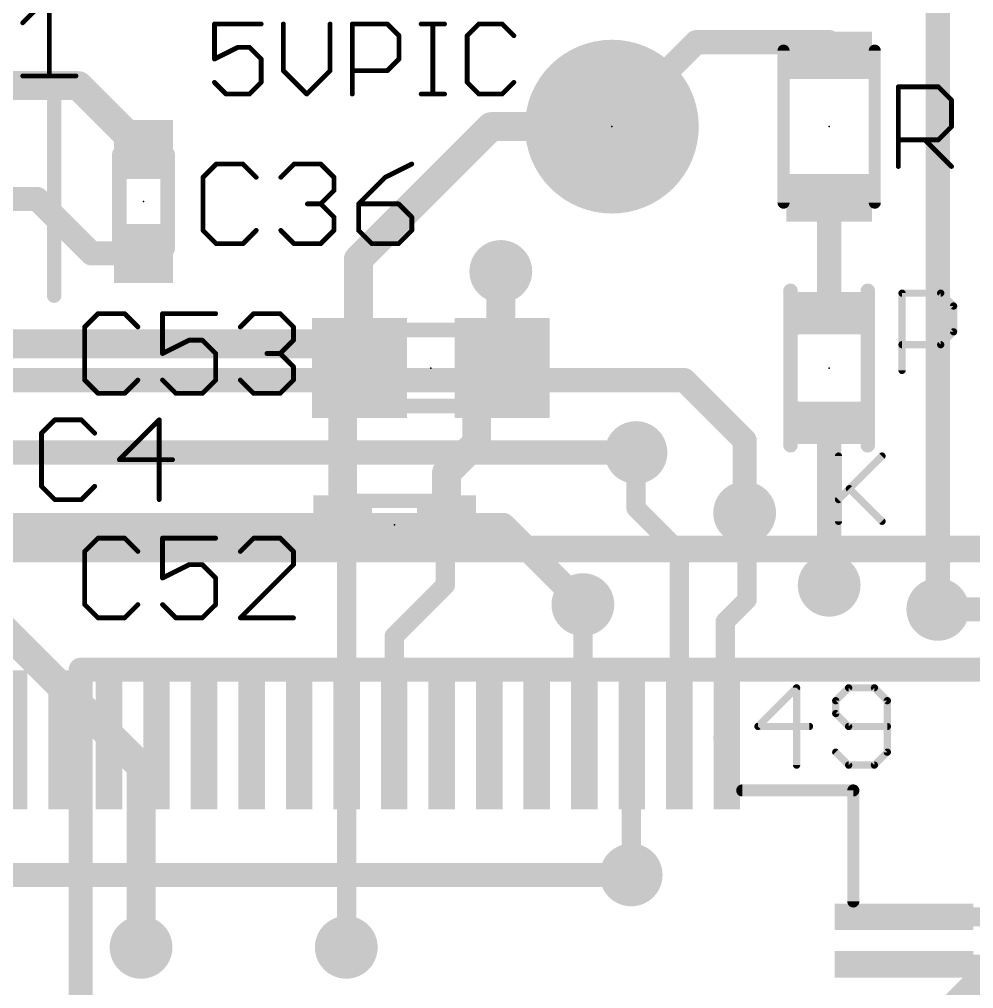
# Model space of a CAD drawing. Extents: x -19 to 124, y 0 to 88.
# Drawn here: x 47.11 to 57.15, y 62.68 to 72.88 of the extents above; entities that cross this region are included whole.
import ezdxf

# ---------------------------------------------------------------- set-up
doc = ezdxf.new("R2010")
doc.units = 0
for name, color, linetype in [('1', 12, 'CONTINUOUS'), ('15', 21, 'CONTINUOUS'), ('16', 132, 'CONTINUOUS'), ('17', 110, 'CONTINUOUS'), ('18', 110, 'CONTINUOUS'), ('2', 110, 'CONTINUOUS'), ('21', 253, 'CONTINUOUS'), ('23', 53, 'CONTINUOUS'), ('25', 253, 'CONTINUOUS')]:
    doc.layers.add(name, color=color, linetype=linetype)

# ---------------------------------------------------------------- blocks, each defined once
blk = doc.blocks.new('ROUNDP')
at = {"const_width": 0.5}
blk.add_lwpolyline([(0, -0.25, 1), (0, 0.25, 1), (0, -0.25)], format="xyb", dxfattribs=at)
blk = doc.blocks.new('RECT')
blk.add_solid([(-0.5, -0.5), (0.5, -0.5), (-0.5, 0.5), (0.5, 0.5)])
blk = doc.blocks.new('ROUNDV')
at = {"const_width": 0.5}
blk.add_lwpolyline([(0, -0.25, 1), (0, 0.25, 1), (0, -0.25)], format="xyb", dxfattribs=at)

msp = doc.modelspace()

# ---------------------------------------------------------------- linework, layer by layer
at = {"layer": '1'}
for points, const_width in [([(56.769, 73.025), (56.769, 66.675)], 0.254), ([(54.229, 72.644), (53.34, 71.755)], 0.254), ([(55.626, 72.644), (54.229, 72.644)], 0.254), ([(55.626, 72.505), (55.626, 72.644)], 0.254), ([(47.7266, 72.1868), (46.797, 72.1868)], 0.3048), ([(48.3997, 71.5137), (47.7266, 72.1868)], 0.3048), ([(52.07, 71.755), (50.673, 70.358)], 0.3048), ([(53.34, 71.755), (52.07, 71.755)], 0.3048), ([(48.4124, 71.5137), (48.3997, 71.5137)], 0.3048), ([(47.2948, 70.993), (45.847, 70.993)], 0.254), ([(47.8663, 70.4215), (47.2948, 70.993)], 0.254), ([(55.626, 69.7929), (55.626, 71.005)], 0.254), ([(48.4124, 70.4215), (47.8663, 70.4215)], 0.254), ([(50.673, 70.358), (50.673, 69.227)], 0.3048), ([(52.1716, 69.215), (52.1716, 70.231)], 0.3048), ([(46.797, 69.469), (50.685, 69.469)], 0.3048), ([(50.685, 69.469), (50.685, 69.215)], 0.3048), ([(50.673, 69.227), (50.685, 69.215)], 0.3048), ([(51.9176, 68.9476), (52.185, 69.215)], 0.3048), ([(52.185, 69.215), (52.1716, 69.215)], 0.3048), ([(50.685, 69.215), (50.5079, 69.0379)], 0.2032), ([(50.5079, 69.0379), (50.5079, 67.564)], 0.3048), ([(51.9176, 68.4276), (51.9176, 68.9476)], 0.3048), ([(55.626, 68.6372), (55.626, 66.929)], 0.254), ([(51.6001, 68.1101), (51.9176, 68.4276)], 0.3048), ([(53.594, 68.326), (53.594, 67.7418)], 0.2032), ([(51.6001, 67.564), (51.6001, 68.1101)], 0.3048), ([(53.594, 67.7418), (54.0512, 67.2846)], 0.2032), ([(54.7624, 67.6656), (54.737, 67.691)], 0.254), ([(54.7624, 66.7766), (54.7624, 67.6656)], 0.2032), ([(50.5079, 67.564), (50.55, 67.5219)], 0.2032), ([(50.55, 67.5219), (50.55, 65.3034)], 0.2032), ([(51.5874, 67.5513), (51.6001, 67.564)], 0.2032), ([(51.5874, 66.929), (51.5874, 67.5513)], 0.2032), ([(54.0512, 67.2846), (54.0512, 65.3046)], 0.2032), ([(51.05, 66.3916), (51.5874, 66.929)], 0.2032), ([(53.0352, 66.7258), (53.0352, 65.3182)], 0.2032), ([(54.5338, 66.548), (54.7624, 66.7766)], 0.2032), ([(54.5338, 65.3196), (54.5338, 66.548)], 0.2032), ([(51.05, 65.3034), (51.05, 66.3916)], 0.2032), ([(50.55, 65.3034), (50.55, 63.123)], 0.2032), ([(53.0352, 65.3182), (53.05, 65.3034)], 0.2032), ([(53.5432, 65.2966), (53.55, 65.3034)], 0.254), ([(53.5432, 63.881), (53.5432, 65.2966)], 0.2032), ([(54.0512, 65.3046), (54.05, 65.3034)], 0.2032), ([(54.5338, 65.3196), (54.55, 65.3034)], 0.254), ([(56.4134, 63.44), (59.249, 63.44)], 0.2032), ([(50.55, 63.123), (50.546, 63.119)], 0.2032), ([(56.4134, 62.94), (59.511, 62.94)], 0.2032)]:
    msp.add_lwpolyline(points, dxfattribs=dict(at, const_width=const_width))
for points, const_width in [([(54.229, 72.7075, 1), (54.229, 72.5805)], 0.127), ([(54.2739, 72.5991, 1), (54.1841, 72.6889)], 0.127), ([(55.6895, 72.644, 1), (55.5625, 72.644)], 0.127), ([(55.626, 72.5805, 1), (55.626, 72.7075)], 0.127), ([(55.5625, 72.505, 1), (55.6895, 72.505)], 0.127), ([(47.7805, 72.2407, 1), (47.6727, 72.1329)], 0.1524), ([(47.7266, 72.1106, 1), (47.7266, 72.263)], 0.1524), ([(52.07, 71.8312, 1), (52.07, 71.6788)], 0.1524), ([(52.1239, 71.7011, 1), (52.0161, 71.8089)], 0.1524), ([(53.34, 71.6788, 1), (53.34, 71.8312)], 0.1524), ([(53.2951, 71.7999, 1), (53.3849, 71.7101)], 0.127), ([(48.3997, 71.5899, 1), (48.3997, 71.4375)], 0.1524), ([(48.3458, 71.4598, 1), (48.4536, 71.5676)], 0.1524), ([(48.4124, 71.4375, 1), (48.4124, 71.5899)], 0.1524), ([(47.3397, 71.0379, 1), (47.2499, 70.9481)], 0.127), ([(47.2948, 70.9295, 1), (47.2948, 71.0565)], 0.127), ([(55.6895, 71.005, 1), (55.5625, 71.005)], 0.127), ([(47.8663, 70.485, 1), (47.8663, 70.358)], 0.127), ([(47.8214, 70.3766, 1), (47.9112, 70.4664)], 0.127), ([(48.4124, 70.358, 1), (48.4124, 70.485)], 0.127), ([(50.7492, 70.358, 1), (50.5968, 70.358)], 0.1524), ([(50.6191, 70.4119, 1), (50.7269, 70.3041)], 0.1524), ([(52.2478, 70.231, 1), (52.0954, 70.231)], 0.1524), ([(55.5625, 69.7929, 1), (55.6895, 69.7929)], 0.127), ([(50.7612, 69.469, 1), (50.6088, 69.469)], 0.1524), ([(50.685, 69.3928, 1), (50.685, 69.5452)], 0.1524), ([(50.7269, 69.2809, 1), (50.6191, 69.1731)], 0.1524), ([(52.1716, 69.2912, 1), (52.1716, 69.1388)], 0.1524), ([(52.2389, 69.1611, 1), (52.1311, 69.2689)], 0.1524), ([(52.185, 69.1388, 1), (52.185, 69.2912)], 0.1524), ([(50.5968, 69.227, 1), (50.7492, 69.227)], 0.1524), ([(50.6088, 69.215, 1), (50.7612, 69.215)], 0.1524), ([(50.6311, 69.1611, 1), (50.7389, 69.2689)], 0.1524), ([(50.7209, 69.1791, 1), (50.6491, 69.2509)], 0.1016), ([(52.0954, 69.215, 1), (52.2478, 69.215)], 0.1524), ([(50.5841, 69.0379, 1), (50.4317, 69.0379)], 0.1524), ([(50.472, 69.0738, 1), (50.5438, 69.002)], 0.1016), ([(51.9938, 68.9476, 1), (51.8414, 68.9476)], 0.1524), ([(51.8637, 69.0015, 1), (51.9715, 68.8937)], 0.1524), ([(55.6895, 68.6372, 1), (55.5625, 68.6372)], 0.127), ([(51.9715, 68.3737, 1), (51.8637, 68.4815)], 0.1524), ([(51.8414, 68.4276, 1), (51.9938, 68.4276)], 0.1524), ([(53.6448, 68.326, 1), (53.5432, 68.326)], 0.1016), ([(51.6763, 68.1101, 1), (51.5239, 68.1101)], 0.1524), ([(51.5462, 68.164, 1), (51.654, 68.0562)], 0.1524), ([(53.6299, 67.7777, 1), (53.5581, 67.7059)], 0.1016), ([(53.5432, 67.7418, 1), (53.6448, 67.7418)], 0.1016), ([(54.7819, 67.7359, 1), (54.6921, 67.6461)], 0.127), ([(54.7175, 67.6207, 1), (54.8073, 67.7105)], 0.127), ([(54.8132, 67.6656, 1), (54.7116, 67.6656)], 0.1016), ([(50.4317, 67.564, 1), (50.5841, 67.564)], 0.1524), ([(50.5438, 67.5999, 1), (50.472, 67.5281)], 0.1016), ([(50.6008, 67.5219, 1), (50.4992, 67.5219)], 0.1016), ([(51.5239, 67.564, 1), (51.6763, 67.564)], 0.1524), ([(51.6382, 67.5513, 1), (51.5366, 67.5513)], 0.1016), ([(51.5515, 67.5872, 1), (51.6233, 67.5154)], 0.1016), ([(51.636, 67.5281, 1), (51.5642, 67.5999)], 0.1016), ([(50.5141, 67.486, 1), (50.5859, 67.5578)], 0.1016), ([(54.102, 67.2846, 1), (54.0004, 67.2846)], 0.1016), ([(54.0153, 67.2487, 1), (54.0871, 67.3205)], 0.1016), ([(51.6233, 66.8931, 1), (51.5515, 66.9649)], 0.1016), ([(51.5366, 66.929, 1), (51.6382, 66.929)], 0.1016), ([(55.5625, 66.929, 1), (55.6895, 66.929)], 0.127), ([(53.086, 66.7258, 1), (52.9844, 66.7258)], 0.1016), ([(54.7116, 66.7766, 1), (54.8132, 66.7766)], 0.1016), ([(54.7983, 66.7407, 1), (54.7265, 66.8125)], 0.1016), ([(56.7055, 66.675, 1), (56.8325, 66.675)], 0.127), ([(54.5846, 66.548, 1), (54.483, 66.548)], 0.1016), ([(54.4979, 66.5839, 1), (54.5697, 66.5121)], 0.1016), ([(51.1008, 66.3916, 1), (50.9992, 66.3916)], 0.1016), ([(51.0141, 66.4275, 1), (51.0859, 66.3557)], 0.1016), ([(50.6008, 65.3034, 1), (50.4992, 65.3034)], 0.1016), ([(53.0711, 65.3541, 1), (52.9993, 65.2823)], 0.1016), ([(53.0141, 65.2675, 1), (53.0859, 65.3393)], 0.1016), ([(53.4983, 65.3415, 1), (53.5881, 65.2517)], 0.127), ([(53.5949, 65.2585, 1), (53.5051, 65.3483)], 0.127), ([(53.594, 65.2966, 1), (53.4924, 65.2966)], 0.1016), ([(54.0141, 65.3393, 1), (54.0859, 65.2675)], 0.1016), ([(54.0871, 65.2687, 1), (54.0153, 65.3405)], 0.1016), ([(54.5787, 65.3645, 1), (54.4889, 65.2747)], 0.127), ([(54.5051, 65.2585, 1), (54.5949, 65.3483)], 0.127), ([(50.4992, 65.3034, 1), (50.6008, 65.3034)], 0.1016), ([(50.9992, 65.3034, 1), (51.1008, 65.3034)], 0.1016), ([(52.9844, 65.3182, 1), (53.086, 65.3182)], 0.1016), ([(54.0004, 65.3046, 1), (54.102, 65.3046)], 0.1016), ([(54.483, 65.3196, 1), (54.5846, 65.3196)], 0.1016), ([(53.4924, 63.881, 1), (53.594, 63.881)], 0.1016), ([(56.4134, 63.4908, 1), (56.4134, 63.3892)], 0.1016), ([(50.5101, 63.1549, 1), (50.5819, 63.0831)], 0.1016), ([(50.4992, 63.123, 1), (50.6008, 63.123)], 0.1016), ([(50.5859, 63.0871, 1), (50.5141, 63.1589)], 0.1016), ([(56.4134, 62.9908, 1), (56.4134, 62.8892)], 0.1016)]:
    msp.add_lwpolyline(points, format="xyb", dxfattribs=dict(at, const_width=const_width))
at = {"layer": '15'}
for points, const_width in [([(46.482, 67.31), (60.96, 67.31)], 0.2794), ([(46.609, 66.802), (48.387, 65.024)], 0.3048), ([(47.752, 66.04), (59.69, 66.04)], 0.254), ([(47.752, 48.26), (47.752, 66.04)], 0.254), ([(48.387, 65.024), (48.387, 63.119)], 0.3048)]:
    msp.add_lwpolyline(points, dxfattribs=dict(at, const_width=const_width))
for points, const_width in [([(47.752, 66.1035, 1), (47.752, 65.9765)], 0.127), ([(47.8155, 66.04, 1), (47.6885, 66.04)], 0.127), ([(48.4632, 65.024, 1), (48.3108, 65.024)], 0.1524), ([(48.3331, 64.9701, 1), (48.4409, 65.0779)], 0.1524), ([(48.3108, 63.119, 1), (48.4632, 63.119)], 0.1524)]:
    msp.add_lwpolyline(points, format="xyb", dxfattribs=dict(at, const_width=const_width))
at = {"layer": '16', "const_width": 0.254}
for points in [[(56.769, 66.675), (62.357, 66.675)], [(55.499, 61.087), (60.325, 65.913)]]:
    msp.add_lwpolyline(points, dxfattribs=at)
at = {"layer": '16', "const_width": 0.127}
msp.add_lwpolyline([(56.769, 66.7385, 1), (56.769, 66.6115)], format="xyb", dxfattribs=at)
at = {"layer": '2', "const_width": 0.254}
for points in [[(40.005, 69.088), (54.102, 69.088)], [(54.102, 69.088), (54.737, 68.453)], [(54.737, 68.453), (54.737, 67.691)], [(41.275, 68.326), (53.594, 68.326)], [(41.91, 67.564), (52.197, 67.564)], [(52.197, 67.564), (53.0352, 66.7258)], [(46.482, 63.881), (53.5432, 63.881)]]:
    msp.add_lwpolyline(points, dxfattribs=at)
at = {"layer": '2', "const_width": 0.127}
for points in [[(54.1469, 69.1329, 1), (54.0571, 69.0431)], [(54.102, 69.0245, 1), (54.102, 69.1515)], [(54.8005, 68.453, 1), (54.6735, 68.453)], [(54.6921, 68.4081, 1), (54.7819, 68.4979)], [(53.594, 68.2625, 1), (53.594, 68.3895)], [(54.6735, 67.691, 1), (54.8005, 67.691)], [(52.2419, 67.6089, 1), (52.1521, 67.5191)], [(52.197, 67.5005, 1), (52.197, 67.6275)], [(52.9903, 66.6809, 1), (53.0801, 66.7707)], [(53.5432, 63.8175, 1), (53.5432, 63.9445)]]:
    msp.add_lwpolyline(points, format="xyb", dxfattribs=at)
at = {"layer": '21'}
for points, const_width in [([(47.1424, 72.8477), (47.422, 73.1273)], 0.0508), ([(47.422, 73.1273), (47.422, 72.2884)], 0.0508), ([(55.146, 72.555), (55.146, 70.955)], 0.127), ([(56.106, 70.955), (56.106, 72.555)], 0.127), ([(47.1424, 72.2884), (47.7017, 72.2884)], 0.0508), ([(47.4726, 69.977), (47.4726, 72.009)], 0.1524), ([(48.1584, 71.4676), (48.1584, 70.4676)], 0.1524), ([(48.6664, 70.4676), (48.6664, 71.4676)], 0.1524), ([(55.2196, 70.0278), (55.2196, 68.4022)], 0.1524), ([(56.0324, 68.4022), (56.0324, 70.0278)], 0.1524), ([(52.235, 69.615), (50.635, 69.615)], 0.1524), ([(50.635, 69.615), (50.635, 68.815)], 0.1524), ([(52.235, 68.815), (52.235, 69.615)], 0.1524), ([(50.635, 68.815), (52.235, 68.815)], 0.1524), ([(55.7245, 68.2885), (55.7245, 67.6021)], 0.0762), ([(55.7245, 67.8309), (56.1821, 68.2885)], 0.0762), ([(55.8389, 67.9453), (56.1821, 67.6021)], 0.0762), ([(51.554, 67.818), (50.554, 67.818)], 0.1524), ([(50.554, 67.31), (51.554, 67.31)], 0.1524), ([(55.2834, 65.8502), (54.8767, 65.4434)], 0.0762), ([(55.2834, 65.0367), (55.2834, 65.8502)], 0.0762), ([(55.8309, 65.8502), (55.6953, 65.7146)], 0.0762), ([(56.102, 65.8502), (55.8309, 65.8502)], 0.0762), ([(56.2376, 65.7146), (56.102, 65.8502)], 0.0762), ([(55.6953, 65.7146), (55.6953, 65.579)], 0.0762), ([(56.2376, 65.1723), (56.2376, 65.7146)], 0.0762), ([(55.6953, 65.579), (55.8309, 65.4434)], 0.0762), ([(54.8767, 65.4434), (55.419, 65.4434)], 0.0762), ([(55.8309, 65.4434), (56.2376, 65.4434)], 0.0762), ([(55.6953, 65.1723), (55.8309, 65.0367)], 0.0762), ([(56.102, 65.0367), (56.2376, 65.1723)], 0.0762), ([(55.8309, 65.0367), (56.102, 65.0367)], 0.0762), ([(54.7116, 64.77), (55.88, 64.77)], 0.127), ([(55.88, 64.77), (55.88, 63.6016)], 0.127)]:
    msp.add_lwpolyline(points, dxfattribs=dict(at, const_width=const_width))
for points, const_width in [([(47.1334, 72.8567, 1), (47.1514, 72.8387)], 0.0254), ([(55.1778, 72.555, 1), (55.1142, 72.555)], 0.0635), ([(56.1378, 72.555, 1), (56.0742, 72.555)], 0.0635), ([(47.1424, 72.3011, 1), (47.1424, 72.2757)], 0.0254), ([(47.7017, 72.2757, 1), (47.7017, 72.3011)], 0.0254), ([(47.4093, 72.2884, 1), (47.4347, 72.2884)], 0.0254), ([(47.5107, 72.009, 1), (47.4345, 72.009)], 0.0762), ([(48.1965, 71.4676, 1), (48.1203, 71.4676)], 0.0762), ([(48.7045, 71.4676, 1), (48.6283, 71.4676)], 0.0762), ([(55.1142, 70.955, 1), (55.1778, 70.955)], 0.0635), ([(56.0742, 70.955, 1), (56.1378, 70.955)], 0.0635), ([(48.1203, 70.4676, 1), (48.1965, 70.4676)], 0.0762), ([(48.6283, 70.4676, 1), (48.7045, 70.4676)], 0.0762), ([(55.2577, 70.0278, 1), (55.1815, 70.0278)], 0.0762), ([(56.0705, 70.0278, 1), (55.9943, 70.0278)], 0.0762), ([(47.4345, 69.977, 1), (47.5107, 69.977)], 0.0762), ([(50.635, 69.6531, 1), (50.635, 69.5769)], 0.0762), ([(50.6731, 69.615, 1), (50.5969, 69.615)], 0.0762), ([(52.2731, 69.615, 1), (52.1969, 69.615)], 0.0762), ([(52.235, 69.5769, 1), (52.235, 69.6531)], 0.0762), ([(50.635, 68.8531, 1), (50.635, 68.7769)], 0.0762), ([(50.5969, 68.815, 1), (50.6731, 68.815)], 0.0762), ([(52.1969, 68.815, 1), (52.2731, 68.815)], 0.0762), ([(52.235, 68.7769, 1), (52.235, 68.8531)], 0.0762), ([(55.1815, 68.4022, 1), (55.2577, 68.4022)], 0.0762), ([(55.9943, 68.4022, 1), (56.0705, 68.4022)], 0.0762), ([(55.7435, 68.2885, 1), (55.7054, 68.2885)], 0.0381), ([(56.1955, 68.275, 1), (56.1686, 68.302)], 0.0381), ([(55.8523, 67.9588, 1), (55.8254, 67.9318)], 0.0381), ([(50.554, 67.8561, 1), (50.554, 67.7799)], 0.0762), ([(51.554, 67.7799, 1), (51.554, 67.8561)], 0.0762), ([(55.711, 67.8444, 1), (55.7379, 67.8174)], 0.0381), ([(55.7054, 67.6021, 1), (55.7435, 67.6021)], 0.0381), ([(56.1686, 67.5886, 1), (56.1955, 67.6156)], 0.0381), ([(50.554, 67.3481, 1), (50.554, 67.2719)], 0.0762), ([(51.554, 67.2719, 1), (51.554, 67.3481)], 0.0762), ([(55.3025, 65.8502, 1), (55.2644, 65.8502)], 0.0381), ([(55.2969, 65.8367, 1), (55.27, 65.8637)], 0.0381), ([(55.8309, 65.8692, 1), (55.8309, 65.8311)], 0.0381), ([(55.8443, 65.8367, 1), (55.8174, 65.8637)], 0.0381), ([(56.1155, 65.8637, 1), (56.0886, 65.8367)], 0.0381), ([(56.102, 65.8311, 1), (56.102, 65.8692)], 0.0381), ([(55.6818, 65.7281, 1), (55.7087, 65.7011)], 0.0381), ([(55.7143, 65.7146, 1), (55.6762, 65.7146)], 0.0381), ([(56.2567, 65.7146, 1), (56.2186, 65.7146)], 0.0381), ([(56.2241, 65.7011, 1), (56.2511, 65.7281)], 0.0381), ([(55.7087, 65.5925, 1), (55.6818, 65.5656)], 0.0381), ([(55.6762, 65.579, 1), (55.7143, 65.579)], 0.0381), ([(54.8767, 65.4625, 1), (54.8767, 65.4244)], 0.0381), ([(55.419, 65.4244, 1), (55.419, 65.4625)], 0.0381), ([(55.8309, 65.4625, 1), (55.8309, 65.4244)], 0.0381), ([(56.2376, 65.4244, 1), (56.2376, 65.4625)], 0.0381), ([(54.8632, 65.4569, 1), (54.8902, 65.43)], 0.0381), ([(55.8174, 65.43, 1), (55.8443, 65.4569)], 0.0381), ([(55.7087, 65.1858, 1), (55.6818, 65.1588)], 0.0381), ([(56.2186, 65.1723, 1), (56.2567, 65.1723)], 0.0381), ([(56.2511, 65.1588, 1), (56.2241, 65.1858)], 0.0381), ([(55.8309, 65.0557, 1), (55.8309, 65.0177)], 0.0381), ([(55.8174, 65.0232, 1), (55.8443, 65.0502)], 0.0381), ([(56.0886, 65.0502, 1), (56.1155, 65.0232)], 0.0381), ([(56.102, 65.0177, 1), (56.102, 65.0557)], 0.0381), ([(55.2644, 65.0367, 1), (55.3025, 65.0367)], 0.0381), ([(54.7116, 64.8017, 1), (54.7116, 64.7382)], 0.0635), ([(55.9118, 64.77, 1), (55.8483, 64.77)], 0.0635), ([(55.88, 64.7382, 1), (55.88, 64.8017)], 0.0635), ([(55.8483, 63.6016, 1), (55.9118, 63.6016)], 0.0635)]:
    msp.add_lwpolyline(points, format="xyb", dxfattribs=dict(at, const_width=const_width))
at = {"layer": '23'}
for p in [(53.34, 71.755), (55.626, 71.755), (48.4124, 70.9676), (51.435, 69.215), (55.626, 69.215), (51.054, 67.564)]:
    msp.add_point(p, dxfattribs=at)
at = {"layer": '25'}
for points, const_width in [([(49.6506, 72.8351), (49.1591, 72.8351)], 0.0508), ([(49.1591, 72.8351), (49.1591, 72.4665)], 0.0508), ([(49.8841, 72.8351), (49.8841, 72.3436)], 0.0508), ([(50.3756, 72.3436), (50.3756, 72.8351)], 0.0508), ([(50.6091, 72.0979), (50.6091, 72.8351)], 0.0508), ([(50.6091, 72.8351), (50.9777, 72.8351)], 0.0508), ([(50.9777, 72.8351), (51.1006, 72.7123)], 0.0508), ([(51.3341, 72.8351), (51.5799, 72.8351)], 0.0508), ([(51.457, 72.0979), (51.457, 72.8351)], 0.0508), ([(51.9404, 72.8351), (51.8175, 72.7123)], 0.0508), ([(52.1861, 72.8351), (51.9404, 72.8351)], 0.0508), ([(52.309, 72.7123), (52.1861, 72.8351)], 0.0508), ([(51.1006, 72.7123), (51.1006, 72.4665)], 0.0508), ([(51.8175, 72.7123), (51.8175, 72.2208)], 0.0508), ([(49.1591, 72.4665), (49.4048, 72.5894)], 0.0508), ([(49.4048, 72.5894), (49.5277, 72.5894)], 0.0508), ([(49.5277, 72.5894), (49.6506, 72.4665)], 0.0508), ([(49.6506, 72.4665), (49.6506, 72.2208)], 0.0508), ([(51.1006, 72.4665), (50.9777, 72.3436)], 0.0508), ([(49.8841, 72.3436), (50.1298, 72.0979)], 0.0508), ([(50.1298, 72.0979), (50.3756, 72.3436)], 0.0508), ([(50.9777, 72.3436), (50.6091, 72.3436)], 0.0508), ([(49.2819, 72.0979), (49.1591, 72.2208)], 0.0508), ([(49.6506, 72.2208), (49.5277, 72.0979)], 0.0508), ([(51.8175, 72.2208), (51.9404, 72.0979)], 0.0508), ([(52.1861, 72.0979), (52.309, 72.2208)], 0.0508), ([(49.5277, 72.0979), (49.2819, 72.0979)], 0.0508), ([(51.3341, 72.0979), (51.5799, 72.0979)], 0.0508), ([(51.9404, 72.0979), (52.1861, 72.0979)], 0.0508), ([(56.3539, 71.3359), (56.3539, 72.1748)], 0.0508), ([(56.3539, 72.1748), (56.7734, 72.1748)], 0.0508), ([(56.7734, 72.1748), (56.9132, 72.035)], 0.0508), ([(56.9132, 72.035), (56.9132, 71.7554)], 0.0508), ([(56.9132, 71.7554), (56.7734, 71.6155)], 0.0508), ([(56.7734, 71.6155), (56.3539, 71.6155)], 0.0508), ([(56.6336, 71.6155), (56.9132, 71.3359)], 0.0508), ([(49.1786, 71.362), (49.0387, 71.2222)], 0.0508), ([(49.4582, 71.362), (49.1786, 71.362)], 0.0508), ([(49.598, 71.2222), (49.4582, 71.362)], 0.0508), ([(49.8573, 71.2222), (49.9971, 71.362)], 0.0508), ([(49.9971, 71.362), (50.2768, 71.362)], 0.0508), ([(50.2768, 71.362), (50.4166, 71.2222)], 0.0508), ([(51.2352, 71.362), (50.9555, 71.2222)], 0.0508), ([(49.0387, 71.2222), (49.0387, 70.6629)], 0.0508), ([(50.4166, 71.2222), (50.4166, 71.0824)], 0.0508), ([(50.9555, 71.2222), (50.6759, 70.9426)], 0.0508), ([(50.4166, 71.0824), (50.2768, 70.9426)], 0.0508), ([(50.2768, 70.9426), (50.1369, 70.9426)], 0.0508), ([(50.2768, 70.9426), (50.4166, 70.8027)], 0.0508), ([(50.6759, 70.9426), (50.6759, 70.6629)], 0.0508), ([(51.0953, 70.9426), (50.6759, 70.9426)], 0.0508), ([(51.2352, 70.8027), (51.0953, 70.9426)], 0.0508), ([(50.4166, 70.8027), (50.4166, 70.6629)], 0.0508), ([(51.2352, 70.6629), (51.2352, 70.8027)], 0.0508), ([(49.0387, 70.6629), (49.1786, 70.5231)], 0.0508), ([(49.4582, 70.5231), (49.598, 70.6629)], 0.0508), ([(49.9971, 70.5231), (49.8573, 70.6629)], 0.0508), ([(50.4166, 70.6629), (50.2768, 70.5231)], 0.0508), ([(50.6759, 70.6629), (50.8157, 70.5231)], 0.0508), ([(51.0953, 70.5231), (51.2352, 70.6629)], 0.0508), ([(49.1786, 70.5231), (49.4582, 70.5231)], 0.0508), ([(50.2768, 70.5231), (49.9971, 70.5231)], 0.0508), ([(50.8157, 70.5231), (51.0953, 70.5231)], 0.0508), ([(56.3928, 69.1896), (56.3928, 70.0031)], 0.0762), ([(56.3928, 70.0031), (56.7995, 70.0031)], 0.0762), ([(56.7995, 70.0031), (56.9351, 69.8675)], 0.0762), ([(56.9351, 69.8675), (56.9351, 69.5963)], 0.0762), ([(47.934, 69.7872), (47.7941, 69.6474)], 0.0508), ([(48.2136, 69.7872), (47.934, 69.7872)], 0.0508), ([(48.3534, 69.6474), (48.2136, 69.7872)], 0.0508), ([(49.172, 69.7872), (48.6127, 69.7872)], 0.0508), ([(48.6127, 69.7872), (48.6127, 69.3678)], 0.0508), ([(49.4313, 69.6474), (49.5711, 69.7872)], 0.0508), ([(49.5711, 69.7872), (49.8507, 69.7872)], 0.0508), ([(49.8507, 69.7872), (49.9906, 69.6474)], 0.0508), ([(47.7941, 69.6474), (47.7941, 69.0881)], 0.0508), ([(49.9906, 69.6474), (49.9906, 69.5076)], 0.0508), ([(56.9351, 69.5963), (56.7995, 69.4608)], 0.0762), ([(48.6127, 69.3678), (48.8923, 69.5076)], 0.0508), ([(48.8923, 69.5076), (49.0322, 69.5076)], 0.0508), ([(49.0322, 69.5076), (49.172, 69.3678)], 0.0508), ([(49.9906, 69.5076), (49.8507, 69.3678)], 0.0508), ([(56.7995, 69.4608), (56.3928, 69.4608)], 0.0762), ([(49.172, 69.3678), (49.172, 69.0881)], 0.0508), ([(49.8507, 69.3678), (49.7109, 69.3678)], 0.0508), ([(49.8507, 69.3678), (49.9906, 69.2279)], 0.0508), ([(49.9906, 69.2279), (49.9906, 69.0881)], 0.0508), ([(47.7941, 69.0881), (47.934, 68.9483)], 0.0508), ([(48.2136, 68.9483), (48.3534, 69.0881)], 0.0508), ([(48.7525, 68.9483), (48.6127, 69.0881)], 0.0508), ([(49.172, 69.0881), (49.0322, 68.9483)], 0.0508), ([(49.5711, 68.9483), (49.4313, 69.0881)], 0.0508), ([(49.9906, 69.0881), (49.8507, 68.9483)], 0.0508), ([(47.934, 68.9483), (48.2136, 68.9483)], 0.0508), ([(49.0322, 68.9483), (48.7525, 68.9483)], 0.0508), ([(49.8507, 68.9483), (49.5711, 68.9483)], 0.0508), ([(47.4796, 68.6696), (47.3398, 68.5298)], 0.0508), ([(47.7593, 68.6696), (47.4796, 68.6696)], 0.0508), ([(47.8991, 68.5298), (47.7593, 68.6696)], 0.0508), ([(48.5779, 68.6696), (48.1584, 68.2502)], 0.0508), ([(48.5779, 67.8307), (48.5779, 68.6696)], 0.0508), ([(47.3398, 68.5298), (47.3398, 67.9705)], 0.0508), ([(48.1584, 68.2502), (48.7177, 68.2502)], 0.0508), ([(47.3398, 67.9705), (47.4796, 67.8307)], 0.0508), ([(47.7593, 67.8307), (47.8991, 67.9705)], 0.0508), ([(47.4796, 67.8307), (47.7593, 67.8307)], 0.0508), ([(47.934, 67.425), (47.7941, 67.2852)], 0.0508), ([(48.2136, 67.425), (47.934, 67.425)], 0.0508), ([(48.3534, 67.2852), (48.2136, 67.425)], 0.0508), ([(49.172, 67.425), (48.6127, 67.425)], 0.0508), ([(48.6127, 67.425), (48.6127, 67.0056)], 0.0508), ([(49.5711, 67.425), (49.4313, 67.2852)], 0.0508), ([(49.8507, 67.425), (49.5711, 67.425)], 0.0508), ([(49.9906, 67.2852), (49.8507, 67.425)], 0.0508), ([(47.7941, 67.2852), (47.7941, 66.7259)], 0.0508), ([(49.9906, 67.1454), (49.9906, 67.2852)], 0.0508), ([(48.6127, 67.0056), (48.8923, 67.1454)], 0.0508), ([(48.8923, 67.1454), (49.0322, 67.1454)], 0.0508), ([(49.0322, 67.1454), (49.172, 67.0056)], 0.0508), ([(49.4313, 66.5861), (49.9906, 67.1454)], 0.0508), ([(49.172, 67.0056), (49.172, 66.7259)], 0.0508), ([(47.7941, 66.7259), (47.934, 66.5861)], 0.0508), ([(48.2136, 66.5861), (48.3534, 66.7259)], 0.0508), ([(48.7525, 66.5861), (48.6127, 66.7259)], 0.0508), ([(49.172, 66.7259), (49.0322, 66.5861)], 0.0508), ([(47.934, 66.5861), (48.2136, 66.5861)], 0.0508), ([(49.0322, 66.5861), (48.7525, 66.5861)], 0.0508), ([(49.9906, 66.5861), (49.4313, 66.5861)], 0.0508)]:
    msp.add_lwpolyline(points, dxfattribs=dict(at, const_width=const_width))
for points, const_width in [([(49.1591, 72.8478, 1), (49.1591, 72.8224)], 0.0254), ([(49.1718, 72.8351, 1), (49.1464, 72.8351)], 0.0254), ([(49.6506, 72.8224, 1), (49.6506, 72.8478)], 0.0254), ([(49.8968, 72.8351, 1), (49.8714, 72.8351)], 0.0254), ([(50.3883, 72.8351, 1), (50.3629, 72.8351)], 0.0254), ([(50.6218, 72.8351, 1), (50.5964, 72.8351)], 0.0254), ([(50.6091, 72.8478, 1), (50.6091, 72.8224)], 0.0254), ([(50.9867, 72.8441, 1), (50.9688, 72.8261)], 0.0254), ([(50.9777, 72.8224, 1), (50.9777, 72.8478)], 0.0254), ([(51.3341, 72.8478, 1), (51.3341, 72.8224)], 0.0254), ([(51.4697, 72.8351, 1), (51.4443, 72.8351)], 0.0254), ([(51.5799, 72.8224, 1), (51.5799, 72.8478)], 0.0254), ([(51.9404, 72.8478, 1), (51.9404, 72.8224)], 0.0254), ([(51.9493, 72.8261, 1), (51.9314, 72.8441)], 0.0254), ([(52.1951, 72.8441, 1), (52.1771, 72.8261)], 0.0254), ([(52.1861, 72.8224, 1), (52.1861, 72.8478)], 0.0254), ([(51.1133, 72.7123, 1), (51.0879, 72.7123)], 0.0254), ([(51.0916, 72.7033, 1), (51.1096, 72.7212)], 0.0254), ([(51.8302, 72.7123, 1), (51.8048, 72.7123)], 0.0254), ([(51.8085, 72.7212, 1), (51.8265, 72.7033)], 0.0254), ([(52.3, 72.7033, 1), (52.318, 72.7212)], 0.0254), ([(49.4048, 72.6021, 1), (49.4048, 72.5767)], 0.0254), ([(49.4105, 72.578, 1), (49.3991, 72.6007)], 0.0254), ([(49.5367, 72.5984, 1), (49.5187, 72.5804)], 0.0254), ([(49.5277, 72.5767, 1), (49.5277, 72.6021)], 0.0254), ([(49.1534, 72.4779, 1), (49.1647, 72.4552)], 0.0254), ([(49.1464, 72.4665, 1), (49.1718, 72.4665)], 0.0254), ([(49.6633, 72.4665, 1), (49.6379, 72.4665)], 0.0254), ([(49.6416, 72.4575, 1), (49.6595, 72.4755)], 0.0254), ([(51.0879, 72.4665, 1), (51.1133, 72.4665)], 0.0254), ([(51.1096, 72.4575, 1), (51.0916, 72.4755)], 0.0254), ([(49.8931, 72.3526, 1), (49.8751, 72.3347)], 0.0254), ([(49.8714, 72.3436, 1), (49.8968, 72.3436)], 0.0254), ([(50.3629, 72.3436, 1), (50.3883, 72.3436)], 0.0254), ([(50.3846, 72.3347, 1), (50.3666, 72.3526)], 0.0254), ([(50.6091, 72.3563, 1), (50.6091, 72.3309)], 0.0254), ([(50.9688, 72.3526, 1), (50.9867, 72.3347)], 0.0254), ([(50.9777, 72.3309, 1), (50.9777, 72.3563)], 0.0254), ([(49.168, 72.2297, 1), (49.1501, 72.2118)], 0.0254), ([(49.6379, 72.2208, 1), (49.6633, 72.2208)], 0.0254), ([(49.6595, 72.2118, 1), (49.6416, 72.2297)], 0.0254), ([(51.8265, 72.2297, 1), (51.8085, 72.2118)], 0.0254), ([(51.8048, 72.2208, 1), (51.8302, 72.2208)], 0.0254), ([(52.318, 72.2118, 1), (52.3, 72.2297)], 0.0254), ([(49.2819, 72.1106, 1), (49.2819, 72.0852)], 0.0254), ([(49.273, 72.0889, 1), (49.2909, 72.1069)], 0.0254), ([(49.5187, 72.1069, 1), (49.5367, 72.0889)], 0.0254), ([(49.5277, 72.0852, 1), (49.5277, 72.1106)], 0.0254), ([(50.1209, 72.1069, 1), (50.1388, 72.0889)], 0.0254), ([(50.1209, 72.0889, 1), (50.1388, 72.1069)], 0.0254), ([(50.5964, 72.0979, 1), (50.6218, 72.0979)], 0.0254), ([(51.3341, 72.1106, 1), (51.3341, 72.0852)], 0.0254), ([(51.4443, 72.0979, 1), (51.4697, 72.0979)], 0.0254), ([(51.5799, 72.0852, 1), (51.5799, 72.1106)], 0.0254), ([(51.9404, 72.1106, 1), (51.9404, 72.0852)], 0.0254), ([(51.9314, 72.0889, 1), (51.9493, 72.1069)], 0.0254), ([(52.1771, 72.1069, 1), (52.1951, 72.0889)], 0.0254), ([(52.1861, 72.0852, 1), (52.1861, 72.1106)], 0.0254), ([(56.3666, 72.1748, 1), (56.3412, 72.1748)], 0.0254), ([(56.3539, 72.1875, 1), (56.3539, 72.1621)], 0.0254), ([(56.7824, 72.1838, 1), (56.7644, 72.1658)], 0.0254), ([(56.7734, 72.1621, 1), (56.7734, 72.1875)], 0.0254), ([(56.9259, 72.035, 1), (56.9005, 72.035)], 0.0254), ([(56.9042, 72.026, 1), (56.9222, 72.044)], 0.0254), ([(56.9005, 71.7554, 1), (56.9259, 71.7554)], 0.0254), ([(56.9222, 71.7464, 1), (56.9042, 71.7643)], 0.0254), ([(56.3539, 71.6282, 1), (56.3539, 71.6028)], 0.0254), ([(56.6425, 71.6245, 1), (56.6246, 71.6066)], 0.0254), ([(56.7644, 71.6245, 1), (56.7824, 71.6066)], 0.0254), ([(56.7734, 71.6028, 1), (56.7734, 71.6282)], 0.0254), ([(49.1786, 71.3747, 1), (49.1786, 71.3493)], 0.0254), ([(49.1875, 71.353, 1), (49.1696, 71.371)], 0.0254), ([(49.4672, 71.371, 1), (49.4492, 71.353)], 0.0254), ([(49.4582, 71.3493, 1), (49.4582, 71.3747)], 0.0254), ([(49.9971, 71.3747, 1), (49.9971, 71.3493)], 0.0254), ([(50.0061, 71.353, 1), (49.9881, 71.371)], 0.0254), ([(50.2857, 71.371, 1), (50.2678, 71.353)], 0.0254), ([(50.2768, 71.3493, 1), (50.2768, 71.3747)], 0.0254), ([(51.2408, 71.3507, 1), (51.2295, 71.3734)], 0.0254), ([(56.3412, 71.3359, 1), (56.3666, 71.3359)], 0.0254), ([(56.9042, 71.3269, 1), (56.9222, 71.3449)], 0.0254), ([(49.0514, 71.2222, 1), (49.026, 71.2222)], 0.0254), ([(49.0298, 71.2312, 1), (49.0477, 71.2132)], 0.0254), ([(49.589, 71.2132, 1), (49.607, 71.2312)], 0.0254), ([(49.8483, 71.2312, 1), (49.8663, 71.2132)], 0.0254), ([(50.4293, 71.2222, 1), (50.4039, 71.2222)], 0.0254), ([(50.4076, 71.2132, 1), (50.4256, 71.2312)], 0.0254), ([(50.9498, 71.2336, 1), (50.9612, 71.2108)], 0.0254), ([(50.9645, 71.2132, 1), (50.9465, 71.2312)], 0.0254), ([(50.4039, 71.0824, 1), (50.4293, 71.0824)], 0.0254), ([(50.4256, 71.0734, 1), (50.4076, 71.0914)], 0.0254), ([(50.1369, 70.9553, 1), (50.1369, 70.9299)], 0.0254), ([(50.2857, 70.9515, 1), (50.2678, 70.9336)], 0.0254), ([(50.2678, 70.9515, 1), (50.2857, 70.9336)], 0.0254), ([(50.2768, 70.9299, 1), (50.2768, 70.9553)], 0.0254), ([(50.6886, 70.9426, 1), (50.6632, 70.9426)], 0.0254), ([(50.6759, 70.9553, 1), (50.6759, 70.9299)], 0.0254), ([(50.6669, 70.9515, 1), (50.6849, 70.9336)], 0.0254), ([(51.1043, 70.9515, 1), (51.0864, 70.9336)], 0.0254), ([(51.0953, 70.9299, 1), (51.0953, 70.9553)], 0.0254), ([(50.4293, 70.8027, 1), (50.4039, 70.8027)], 0.0254), ([(50.4076, 70.7938, 1), (50.4256, 70.8117)], 0.0254), ([(51.2479, 70.8027, 1), (51.2225, 70.8027)], 0.0254), ([(51.2262, 70.7938, 1), (51.2441, 70.8117)], 0.0254), ([(49.0477, 70.6719, 1), (49.0298, 70.6539)], 0.0254), ([(49.607, 70.6539, 1), (49.589, 70.6719)], 0.0254), ([(49.8663, 70.6719, 1), (49.8483, 70.6539)], 0.0254), ([(50.4256, 70.6539, 1), (50.4076, 70.6719)], 0.0254), ([(50.6849, 70.6719, 1), (50.6669, 70.6539)], 0.0254), ([(51.2441, 70.6539, 1), (51.2262, 70.6719)], 0.0254), ([(49.026, 70.6629, 1), (49.0514, 70.6629)], 0.0254), ([(50.4039, 70.6629, 1), (50.4293, 70.6629)], 0.0254), ([(50.6632, 70.6629, 1), (50.6886, 70.6629)], 0.0254), ([(51.2225, 70.6629, 1), (51.2479, 70.6629)], 0.0254), ([(49.1786, 70.5358, 1), (49.1786, 70.5104)], 0.0254), ([(49.1696, 70.5141, 1), (49.1875, 70.5321)], 0.0254), ([(49.4492, 70.5321, 1), (49.4672, 70.5141)], 0.0254), ([(49.4582, 70.5104, 1), (49.4582, 70.5358)], 0.0254), ([(49.9971, 70.5358, 1), (49.9971, 70.5104)], 0.0254), ([(49.9881, 70.5141, 1), (50.0061, 70.5321)], 0.0254), ([(50.2678, 70.5321, 1), (50.2857, 70.5141)], 0.0254), ([(50.2768, 70.5104, 1), (50.2768, 70.5358)], 0.0254), ([(50.8157, 70.5358, 1), (50.8157, 70.5104)], 0.0254), ([(50.8067, 70.5141, 1), (50.8247, 70.5321)], 0.0254), ([(51.0864, 70.5321, 1), (51.1043, 70.5141)], 0.0254), ([(51.0953, 70.5104, 1), (51.0953, 70.5358)], 0.0254), ([(56.4118, 70.0031, 1), (56.3737, 70.0031)], 0.0381), ([(56.3928, 70.0221, 1), (56.3928, 69.984)], 0.0381), ([(56.813, 70.0166, 1), (56.7861, 69.9896)], 0.0381), ([(56.7995, 69.984, 1), (56.7995, 70.0221)], 0.0381), ([(56.9542, 69.8675, 1), (56.9161, 69.8675)], 0.0381), ([(56.9216, 69.854, 1), (56.9486, 69.881)], 0.0381), ([(47.934, 69.7999, 1), (47.934, 69.7745)], 0.0254), ([(47.9429, 69.7782, 1), (47.925, 69.7962)], 0.0254), ([(48.2226, 69.7962, 1), (48.2046, 69.7782)], 0.0254), ([(48.2136, 69.7745, 1), (48.2136, 69.7999)], 0.0254), ([(48.6127, 69.7999, 1), (48.6127, 69.7745)], 0.0254), ([(48.6254, 69.7872, 1), (48.6, 69.7872)], 0.0254), ([(49.172, 69.7745, 1), (49.172, 69.7999)], 0.0254), ([(49.5711, 69.7999, 1), (49.5711, 69.7745)], 0.0254), ([(49.5801, 69.7782, 1), (49.5621, 69.7962)], 0.0254), ([(49.8597, 69.7962, 1), (49.8418, 69.7782)], 0.0254), ([(49.8507, 69.7745, 1), (49.8507, 69.7999)], 0.0254), ([(47.8068, 69.6474, 1), (47.7814, 69.6474)], 0.0254), ([(47.7852, 69.6564, 1), (47.8031, 69.6384)], 0.0254), ([(48.3444, 69.6384, 1), (48.3624, 69.6564)], 0.0254), ([(49.4223, 69.6564, 1), (49.4403, 69.6384)], 0.0254), ([(50.0033, 69.6474, 1), (49.9779, 69.6474)], 0.0254), ([(49.9816, 69.6384, 1), (49.9995, 69.6564)], 0.0254), ([(56.9161, 69.5963, 1), (56.9542, 69.5963)], 0.0381), ([(56.9486, 69.5829, 1), (56.9216, 69.6098)], 0.0381), ([(48.8923, 69.5203, 1), (48.8923, 69.4949)], 0.0254), ([(48.898, 69.4962, 1), (48.8867, 69.5189)], 0.0254), ([(49.0411, 69.5166, 1), (49.0232, 69.4986)], 0.0254), ([(49.0322, 69.4949, 1), (49.0322, 69.5203)], 0.0254), ([(49.9779, 69.5076, 1), (50.0033, 69.5076)], 0.0254), ([(49.9995, 69.4986, 1), (49.9816, 69.5166)], 0.0254), ([(56.3928, 69.4798, 1), (56.3928, 69.4417)], 0.0381), ([(56.7861, 69.4742, 1), (56.813, 69.4473)], 0.0381), ([(56.7995, 69.4417, 1), (56.7995, 69.4798)], 0.0381), ([(48.607, 69.3791, 1), (48.6184, 69.3564)], 0.0254), ([(48.6, 69.3678, 1), (48.6254, 69.3678)], 0.0254), ([(49.1847, 69.3678, 1), (49.1593, 69.3678)], 0.0254), ([(49.163, 69.3588, 1), (49.181, 69.3767)], 0.0254), ([(49.7109, 69.3805, 1), (49.7109, 69.3551)], 0.0254), ([(49.8597, 69.3767, 1), (49.8418, 69.3588)], 0.0254), ([(49.8418, 69.3767, 1), (49.8597, 69.3588)], 0.0254), ([(49.8507, 69.3551, 1), (49.8507, 69.3805)], 0.0254), ([(50.0033, 69.2279, 1), (49.9779, 69.2279)], 0.0254), ([(49.9816, 69.219, 1), (49.9995, 69.2369)], 0.0254), ([(56.3737, 69.1896, 1), (56.4118, 69.1896)], 0.0381), ([(47.7814, 69.0881, 1), (47.8068, 69.0881)], 0.0254), ([(47.8031, 69.0971, 1), (47.7852, 69.0791)], 0.0254), ([(48.3624, 69.0791, 1), (48.3444, 69.0971)], 0.0254), ([(48.6217, 69.0971, 1), (48.6037, 69.0791)], 0.0254), ([(49.1593, 69.0881, 1), (49.1847, 69.0881)], 0.0254), ([(49.181, 69.0791, 1), (49.163, 69.0971)], 0.0254), ([(49.4403, 69.0971, 1), (49.4223, 69.0791)], 0.0254), ([(49.9779, 69.0881, 1), (50.0033, 69.0881)], 0.0254), ([(49.9995, 69.0791, 1), (49.9816, 69.0971)], 0.0254), ([(47.934, 68.961, 1), (47.934, 68.9356)], 0.0254), ([(47.925, 68.9393, 1), (47.9429, 68.9573)], 0.0254), ([(48.2046, 68.9573, 1), (48.2226, 68.9393)], 0.0254), ([(48.2136, 68.9356, 1), (48.2136, 68.961)], 0.0254), ([(48.7525, 68.961, 1), (48.7525, 68.9356)], 0.0254), ([(48.7435, 68.9393, 1), (48.7615, 68.9573)], 0.0254), ([(49.0232, 68.9573, 1), (49.0411, 68.9393)], 0.0254), ([(49.0322, 68.9356, 1), (49.0322, 68.961)], 0.0254), ([(49.5711, 68.961, 1), (49.5711, 68.9356)], 0.0254), ([(49.5621, 68.9393, 1), (49.5801, 68.9573)], 0.0254), ([(49.8418, 68.9573, 1), (49.8597, 68.9393)], 0.0254), ([(49.8507, 68.9356, 1), (49.8507, 68.961)], 0.0254), ([(47.4796, 68.6823, 1), (47.4796, 68.6569)], 0.0254), ([(47.4886, 68.6606, 1), (47.4707, 68.6786)], 0.0254), ([(47.7683, 68.6786, 1), (47.7503, 68.6606)], 0.0254), ([(47.7593, 68.6569, 1), (47.7593, 68.6823)], 0.0254), ([(48.5906, 68.6696, 1), (48.5652, 68.6696)], 0.0254), ([(48.5868, 68.6606, 1), (48.5689, 68.6786)], 0.0254), ([(47.3525, 68.5298, 1), (47.3271, 68.5298)], 0.0254), ([(47.3308, 68.5388, 1), (47.3488, 68.5208)], 0.0254), ([(47.8901, 68.5208, 1), (47.9081, 68.5388)], 0.0254), ([(48.1584, 68.2629, 1), (48.1584, 68.2375)], 0.0254), ([(48.1494, 68.2591, 1), (48.1674, 68.2412)], 0.0254), ([(48.7177, 68.2375, 1), (48.7177, 68.2629)], 0.0254), ([(47.3488, 67.9795, 1), (47.3308, 67.9615)], 0.0254), ([(47.3271, 67.9705, 1), (47.3525, 67.9705)], 0.0254), ([(47.9081, 67.9615, 1), (47.8901, 67.9795)], 0.0254), ([(47.4796, 67.8434, 1), (47.4796, 67.818)], 0.0254), ([(47.4707, 67.8217, 1), (47.4886, 67.8397)], 0.0254), ([(47.7503, 67.8397, 1), (47.7683, 67.8217)], 0.0254), ([(47.7593, 67.818, 1), (47.7593, 67.8434)], 0.0254), ([(48.5652, 67.8307, 1), (48.5906, 67.8307)], 0.0254), ([(47.934, 67.4377, 1), (47.934, 67.4123)], 0.0254), ([(47.9429, 67.416, 1), (47.925, 67.434)], 0.0254), ([(48.2226, 67.434, 1), (48.2046, 67.416)], 0.0254), ([(48.2136, 67.4123, 1), (48.2136, 67.4377)], 0.0254), ([(48.6127, 67.4377, 1), (48.6127, 67.4123)], 0.0254), ([(48.6254, 67.425, 1), (48.6, 67.425)], 0.0254), ([(49.172, 67.4123, 1), (49.172, 67.4377)], 0.0254), ([(49.5711, 67.4377, 1), (49.5711, 67.4123)], 0.0254), ([(49.5801, 67.416, 1), (49.5621, 67.434)], 0.0254), ([(49.8597, 67.434, 1), (49.8418, 67.416)], 0.0254), ([(49.8507, 67.4123, 1), (49.8507, 67.4377)], 0.0254), ([(47.8068, 67.2852, 1), (47.7814, 67.2852)], 0.0254), ([(47.7852, 67.2942, 1), (47.8031, 67.2762)], 0.0254), ([(48.3444, 67.2762, 1), (48.3624, 67.2942)], 0.0254), ([(49.4223, 67.2942, 1), (49.4403, 67.2762)], 0.0254), ([(50.0033, 67.2852, 1), (49.9779, 67.2852)], 0.0254), ([(49.9816, 67.2762, 1), (49.9995, 67.2942)], 0.0254), ([(48.8923, 67.1581, 1), (48.8923, 67.1327)], 0.0254), ([(48.898, 67.134, 1), (48.8867, 67.1567)], 0.0254), ([(49.0411, 67.1544, 1), (49.0232, 67.1364)], 0.0254), ([(49.0322, 67.1327, 1), (49.0322, 67.1581)], 0.0254), ([(49.9779, 67.1454, 1), (50.0033, 67.1454)], 0.0254), ([(49.9995, 67.1364, 1), (49.9816, 67.1544)], 0.0254), ([(48.607, 67.0169, 1), (48.6184, 66.9942)], 0.0254), ([(48.6, 67.0056, 1), (48.6254, 67.0056)], 0.0254), ([(49.1847, 67.0056, 1), (49.1593, 67.0056)], 0.0254), ([(49.163, 66.9966, 1), (49.181, 67.0145)], 0.0254), ([(47.7814, 66.7259, 1), (47.8068, 66.7259)], 0.0254), ([(47.8031, 66.7349, 1), (47.7852, 66.7169)], 0.0254), ([(48.3624, 66.7169, 1), (48.3444, 66.7349)], 0.0254), ([(48.6217, 66.7349, 1), (48.6037, 66.7169)], 0.0254), ([(49.1593, 66.7259, 1), (49.1847, 66.7259)], 0.0254), ([(49.181, 66.7169, 1), (49.163, 66.7349)], 0.0254), ([(47.934, 66.5988, 1), (47.934, 66.5734)], 0.0254), ([(47.925, 66.5771, 1), (47.9429, 66.5951)], 0.0254), ([(48.2046, 66.5951, 1), (48.2226, 66.5771)], 0.0254), ([(48.2136, 66.5734, 1), (48.2136, 66.5988)], 0.0254), ([(48.7525, 66.5988, 1), (48.7525, 66.5734)], 0.0254), ([(48.7435, 66.5771, 1), (48.7615, 66.5951)], 0.0254), ([(49.0232, 66.5951, 1), (49.0411, 66.5771)], 0.0254), ([(49.0322, 66.5734, 1), (49.0322, 66.5988)], 0.0254), ([(49.4313, 66.5988, 1), (49.4313, 66.5734)], 0.0254), ([(49.4223, 66.5951, 1), (49.4403, 66.5771)], 0.0254), ([(49.9906, 66.5734, 1), (49.9906, 66.5988)], 0.0254)]:
    msp.add_lwpolyline(points, format="xyb", dxfattribs=dict(at, const_width=const_width))

# ---------------------------------------------------------------- block references
at = {"layer": '1'}
for p, xscale, yscale, rotation in [((55.626, 72.505), 0.5, 0.9, 90), ((48.4124, 71.5137), 0.62, 0.62, 270), ((55.626, 71.005), 0.5, 0.9, 90), ((48.4124, 70.4215), 0.62, 0.62, 270), ((55.626, 69.7929), 0.4445, 0.7112, 90), ((55.626, 68.6372), 0.4445, 0.7112, 90), ((47.05, 65.3034), 0.2794, 1.462, 180), ((47.55, 65.3034), 0.2794, 1.462, 180), ((48.05, 65.3034), 0.2794, 1.462, 180), ((48.55, 65.3034), 0.2794, 1.462, 180), ((49.05, 65.3034), 0.2794, 1.462, 180), ((49.55, 65.3034), 0.2794, 1.462, 180), ((50.05, 65.3034), 0.2794, 1.462, 180), ((50.55, 65.3034), 0.2794, 1.462, 180), ((51.05, 65.3034), 0.2794, 1.462, 180), ((51.55, 65.3034), 0.2794, 1.462, 180), ((52.05, 65.3034), 0.2794, 1.462, 180), ((52.55, 65.3034), 0.2794, 1.462, 180), ((53.05, 65.3034), 0.2794, 1.462, 180), ((53.55, 65.3034), 0.2794, 1.462, 180), ((54.05, 65.3034), 0.2794, 1.462, 180), ((54.55, 65.3034), 0.2794, 1.462, 180), ((56.4134, 63.44), 0.2794, 1.462, 270), ((56.4134, 62.94), 0.2794, 1.462, 270)]:
    msp.add_blockref('RECT', p, dxfattribs=dict(at, xscale=xscale, yscale=yscale, rotation=rotation))
at = {"layer": '1', "yscale": 1.05}
for p in [(50.685, 69.215), (52.185, 69.215)]:
    msp.add_blockref('RECT', p, dxfattribs=at)
at = {"layer": '1', "xscale": 0.62, "yscale": 0.62}
for p in [(50.5079, 67.564), (51.6001, 67.564)]:
    msp.add_blockref('RECT', p, dxfattribs=at)
at = {"layer": '17', "xscale": 1.8288, "yscale": 1.8288}
msp.add_blockref('ROUNDP', (53.34, 71.755), dxfattribs=at)
msp.add_blockref('ROUNDP', (53.34, 71.755), dxfattribs=at)
msp.add_blockref('ROUNDP', (53.34, 71.755), dxfattribs=at)
msp.add_blockref('ROUNDP', (53.34, 71.755), dxfattribs=at)
at = {"layer": '18', "xscale": 0.6604, "yscale": 0.6604}
for p in [(52.1716, 70.231), (52.1716, 70.231), (53.594, 68.326), (53.594, 68.326), (54.737, 67.691), (54.737, 67.691), (55.626, 66.929), (55.626, 66.929), (53.0352, 66.7258), (53.0352, 66.7258), (56.769, 66.675), (56.769, 66.675), (53.5432, 63.881), (53.5432, 63.881), (48.387, 63.119), (48.387, 63.119), (50.546, 63.119), (50.546, 63.119)]:
    msp.add_blockref('ROUNDV', p, dxfattribs=at)

doc.saveas('drawing.dxf')
